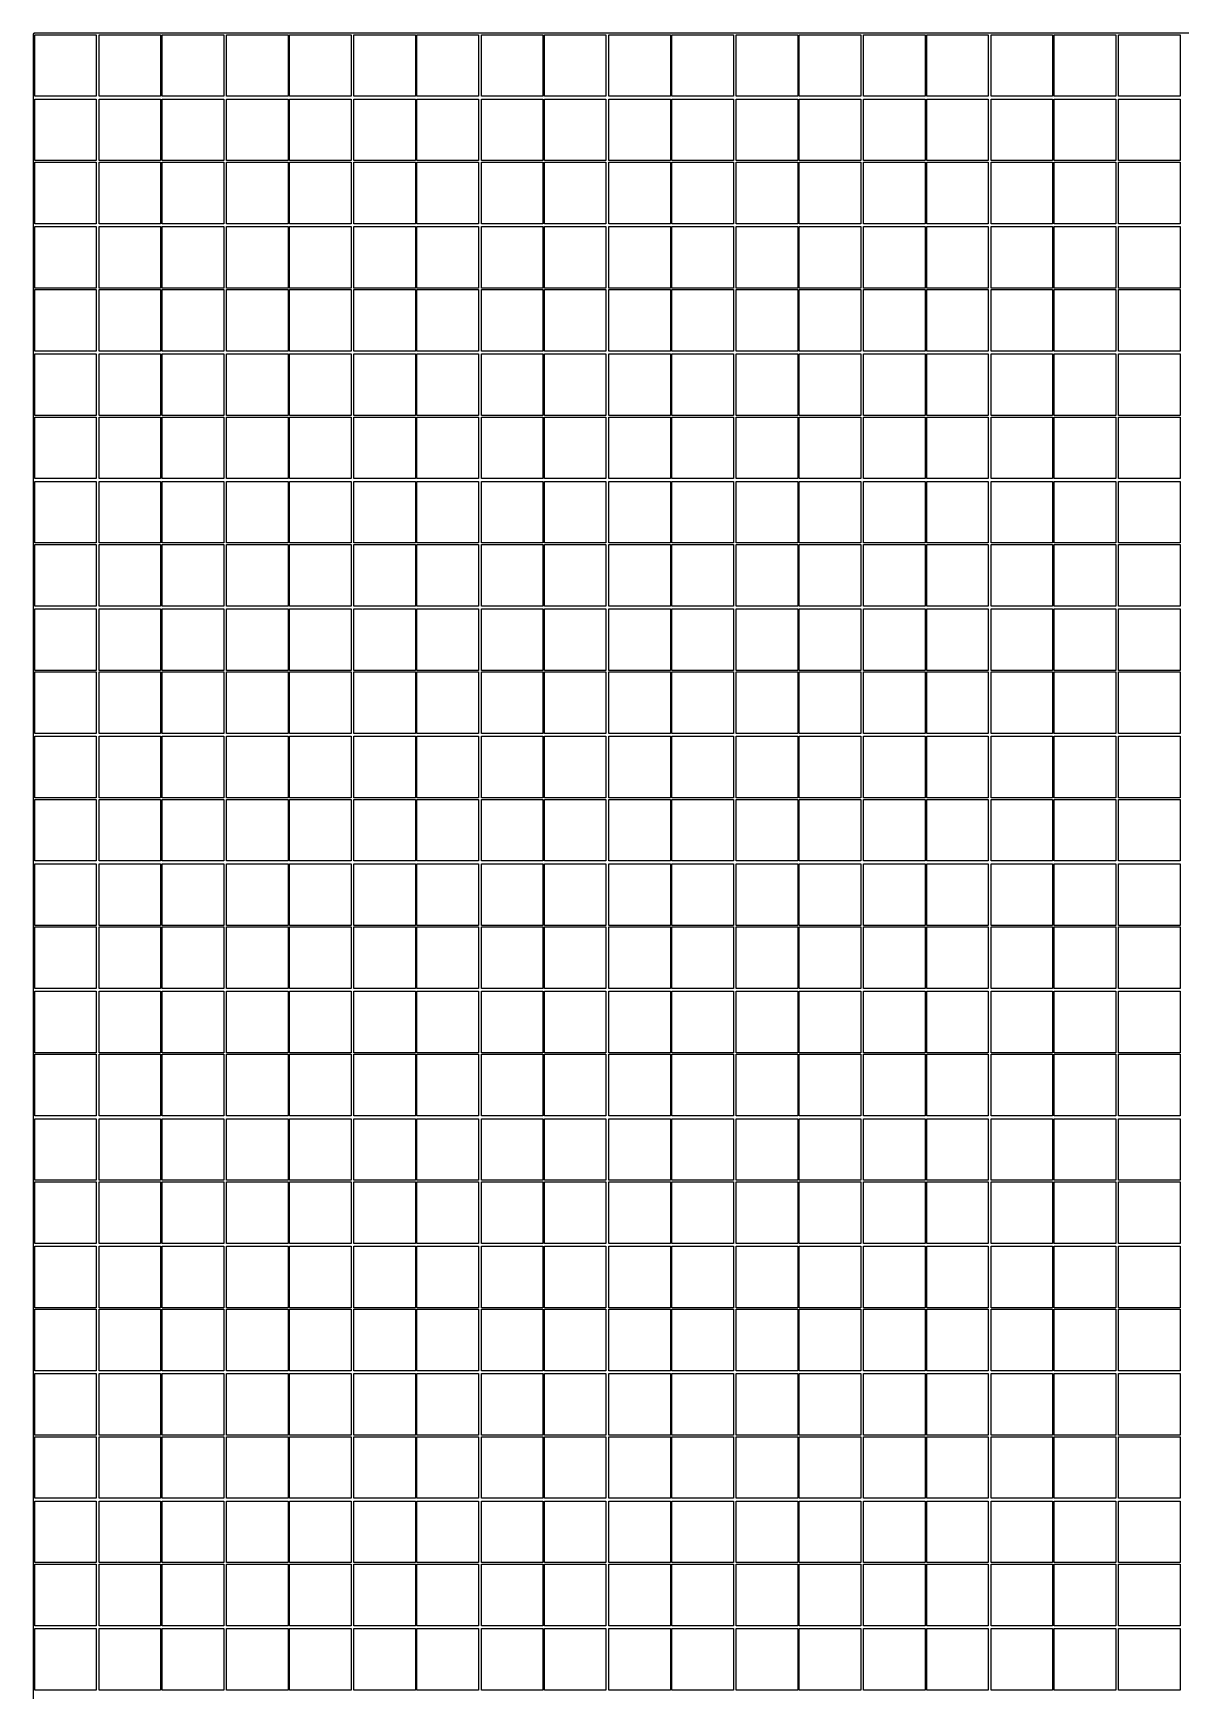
# Model space of a CAD drawing. Extents: x -185 to 185, y -332 to 185.
# Drawn here: x -185.1 to -95, y 55 to 185.1 of the extents above; entities that cross this region are included whole.
import ezdxf

# ---------------------------------------------------------------- set-up
doc = ezdxf.new("R2010")
doc.units = 0
doc.layers.get('0').update_dxf_attribs({"linetype": 'CONTINUOUS'})

msp = doc.modelspace()

# ---------------------------------------------------------------- linework, layer by layer
for points in [[(0.425, -320), (160, -320), (160, -185.06), (185, -185.06), (185, -185), (185.06, -185), (185.06, 185), (185, 185), (185, 185.06), (-185, 185.06), (-185, 185), (-185.06, 185), (-185.06, -185), (-185, -185), (-185, -185.06), (-160, -185.06), (-160, -320), (-0.425, -320), (-0.425, -330), (0.425, -330)], [(-184.94, 184.94), (-180.11, 184.94), (-180.11, 180.11), (-184.94, 180.11)], [(-179.89, 184.94), (-175.06, 184.94), (-175.06, 180.11), (-179.89, 180.11)], [(-174.94, 184.94), (-170.11, 184.94), (-170.11, 180.11), (-174.94, 180.11)], [(-169.89, 184.94), (-165.06, 184.94), (-165.06, 180.11), (-169.89, 180.11)], [(-164.94, 184.94), (-160.11, 184.94), (-160.11, 180.11), (-164.94, 180.11)], [(-159.89, 184.94), (-155.06, 184.94), (-155.06, 180.11), (-159.89, 180.11)], [(-154.94, 184.94), (-150.11, 184.94), (-150.11, 180.11), (-154.94, 180.11)], [(-149.89, 184.94), (-145.06, 184.94), (-145.06, 180.11), (-149.89, 180.11)], [(-144.94, 184.94), (-140.11, 184.94), (-140.11, 180.11), (-144.94, 180.11)], [(-139.89, 184.94), (-135.06, 184.94), (-135.06, 180.11), (-139.89, 180.11)], [(-134.94, 184.94), (-130.11, 184.94), (-130.11, 180.11), (-134.94, 180.11)], [(-129.89, 184.94), (-125.06, 184.94), (-125.06, 180.11), (-129.89, 180.11)], [(-124.94, 184.94), (-120.11, 184.94), (-120.11, 180.11), (-124.94, 180.11)], [(-119.89, 184.94), (-115.06, 184.94), (-115.06, 180.11), (-119.89, 180.11)], [(-114.94, 184.94), (-110.11, 184.94), (-110.11, 180.11), (-114.94, 180.11)], [(-109.89, 184.94), (-105.06, 184.94), (-105.06, 180.11), (-109.89, 180.11)], [(-104.94, 184.94), (-100.11, 184.94), (-100.11, 180.11), (-104.94, 180.11)], [(-99.89, 184.94), (-95.06, 184.94), (-95.06, 180.11), (-99.89, 180.11)], [(-184.94, 179.89), (-180.11, 179.89), (-180.11, 175.06), (-184.94, 175.06)], [(-179.89, 179.89), (-175.06, 179.89), (-175.06, 175.06), (-179.89, 175.06)], [(-174.94, 179.89), (-170.11, 179.89), (-170.11, 175.06), (-174.94, 175.06)], [(-169.89, 179.89), (-165.06, 179.89), (-165.06, 175.06), (-169.89, 175.06)], [(-164.94, 179.89), (-160.11, 179.89), (-160.11, 175.06), (-164.94, 175.06)], [(-159.89, 179.89), (-155.06, 179.89), (-155.06, 175.06), (-159.89, 175.06)], [(-154.94, 179.89), (-150.11, 179.89), (-150.11, 175.06), (-154.94, 175.06)], [(-149.89, 179.89), (-145.06, 179.89), (-145.06, 175.06), (-149.89, 175.06)], [(-144.94, 179.89), (-140.11, 179.89), (-140.11, 175.06), (-144.94, 175.06)], [(-139.89, 179.89), (-135.06, 179.89), (-135.06, 175.06), (-139.89, 175.06)], [(-134.94, 179.89), (-130.11, 179.89), (-130.11, 175.06), (-134.94, 175.06)], [(-129.89, 179.89), (-125.06, 179.89), (-125.06, 175.06), (-129.89, 175.06)], [(-124.94, 179.89), (-120.11, 179.89), (-120.11, 175.06), (-124.94, 175.06)], [(-119.89, 179.89), (-115.06, 179.89), (-115.06, 175.06), (-119.89, 175.06)], [(-114.94, 179.89), (-110.11, 179.89), (-110.11, 175.06), (-114.94, 175.06)], [(-109.89, 179.89), (-105.06, 179.89), (-105.06, 175.06), (-109.89, 175.06)], [(-104.94, 179.89), (-100.11, 179.89), (-100.11, 175.06), (-104.94, 175.06)], [(-99.89, 179.89), (-95.06, 179.89), (-95.06, 175.06), (-99.89, 175.06)], [(-184.94, 174.94), (-180.11, 174.94), (-180.11, 170.11), (-184.94, 170.11)], [(-179.89, 174.94), (-175.06, 174.94), (-175.06, 170.11), (-179.89, 170.11)], [(-174.94, 174.94), (-170.11, 174.94), (-170.11, 170.11), (-174.94, 170.11)], [(-169.89, 174.94), (-165.06, 174.94), (-165.06, 170.11), (-169.89, 170.11)], [(-164.94, 174.94), (-160.11, 174.94), (-160.11, 170.11), (-164.94, 170.11)], [(-159.89, 174.94), (-155.06, 174.94), (-155.06, 170.11), (-159.89, 170.11)], [(-154.94, 174.94), (-150.11, 174.94), (-150.11, 170.11), (-154.94, 170.11)], [(-149.89, 174.94), (-145.06, 174.94), (-145.06, 170.11), (-149.89, 170.11)], [(-144.94, 174.94), (-140.11, 174.94), (-140.11, 170.11), (-144.94, 170.11)], [(-139.89, 174.94), (-135.06, 174.94), (-135.06, 170.11), (-139.89, 170.11)], [(-134.94, 174.94), (-130.11, 174.94), (-130.11, 170.11), (-134.94, 170.11)], [(-129.89, 174.94), (-125.06, 174.94), (-125.06, 170.11), (-129.89, 170.11)], [(-124.94, 174.94), (-120.11, 174.94), (-120.11, 170.11), (-124.94, 170.11)], [(-119.89, 174.94), (-115.06, 174.94), (-115.06, 170.11), (-119.89, 170.11)], [(-114.94, 174.94), (-110.11, 174.94), (-110.11, 170.11), (-114.94, 170.11)], [(-109.89, 174.94), (-105.06, 174.94), (-105.06, 170.11), (-109.89, 170.11)], [(-104.94, 174.94), (-100.11, 174.94), (-100.11, 170.11), (-104.94, 170.11)], [(-99.89, 174.94), (-95.06, 174.94), (-95.06, 170.11), (-99.89, 170.11)], [(-184.94, 169.89), (-180.11, 169.89), (-180.11, 165.06), (-184.94, 165.06)], [(-179.89, 169.89), (-175.06, 169.89), (-175.06, 165.06), (-179.89, 165.06)], [(-174.94, 169.89), (-170.11, 169.89), (-170.11, 165.06), (-174.94, 165.06)], [(-169.89, 169.89), (-165.06, 169.89), (-165.06, 165.06), (-169.89, 165.06)], [(-164.94, 169.89), (-160.11, 169.89), (-160.11, 165.06), (-164.94, 165.06)], [(-159.89, 169.89), (-155.06, 169.89), (-155.06, 165.06), (-159.89, 165.06)], [(-154.94, 169.89), (-150.11, 169.89), (-150.11, 165.06), (-154.94, 165.06)], [(-149.89, 169.89), (-145.06, 169.89), (-145.06, 165.06), (-149.89, 165.06)], [(-144.94, 169.89), (-140.11, 169.89), (-140.11, 165.06), (-144.94, 165.06)], [(-139.89, 169.89), (-135.06, 169.89), (-135.06, 165.06), (-139.89, 165.06)], [(-134.94, 169.89), (-130.11, 169.89), (-130.11, 165.06), (-134.94, 165.06)], [(-129.89, 169.89), (-125.06, 169.89), (-125.06, 165.06), (-129.89, 165.06)], [(-124.94, 169.89), (-120.11, 169.89), (-120.11, 165.06), (-124.94, 165.06)], [(-119.89, 169.89), (-115.06, 169.89), (-115.06, 165.06), (-119.89, 165.06)], [(-114.94, 169.89), (-110.11, 169.89), (-110.11, 165.06), (-114.94, 165.06)], [(-109.89, 169.89), (-105.06, 169.89), (-105.06, 165.06), (-109.89, 165.06)], [(-104.94, 169.89), (-100.11, 169.89), (-100.11, 165.06), (-104.94, 165.06)], [(-99.89, 169.89), (-95.06, 169.89), (-95.06, 165.06), (-99.89, 165.06)], [(-184.94, 164.94), (-180.11, 164.94), (-180.11, 160.11), (-184.94, 160.11)], [(-179.89, 164.94), (-175.06, 164.94), (-175.06, 160.11), (-179.89, 160.11)], [(-174.94, 164.94), (-170.11, 164.94), (-170.11, 160.11), (-174.94, 160.11)], [(-169.89, 164.94), (-165.06, 164.94), (-165.06, 160.11), (-169.89, 160.11)], [(-164.94, 164.94), (-160.11, 164.94), (-160.11, 160.11), (-164.94, 160.11)], [(-159.89, 164.94), (-155.06, 164.94), (-155.06, 160.11), (-159.89, 160.11)], [(-154.94, 164.94), (-150.11, 164.94), (-150.11, 160.11), (-154.94, 160.11)], [(-149.89, 164.94), (-145.06, 164.94), (-145.06, 160.11), (-149.89, 160.11)], [(-144.94, 164.94), (-140.11, 164.94), (-140.11, 160.11), (-144.94, 160.11)], [(-139.89, 164.94), (-135.06, 164.94), (-135.06, 160.11), (-139.89, 160.11)], [(-134.94, 164.94), (-130.11, 164.94), (-130.11, 160.11), (-134.94, 160.11)], [(-129.89, 164.94), (-125.06, 164.94), (-125.06, 160.11), (-129.89, 160.11)], [(-124.94, 164.94), (-120.11, 164.94), (-120.11, 160.11), (-124.94, 160.11)], [(-119.89, 164.94), (-115.06, 164.94), (-115.06, 160.11), (-119.89, 160.11)], [(-114.94, 164.94), (-110.11, 164.94), (-110.11, 160.11), (-114.94, 160.11)], [(-109.89, 164.94), (-105.06, 164.94), (-105.06, 160.11), (-109.89, 160.11)], [(-104.94, 164.94), (-100.11, 164.94), (-100.11, 160.11), (-104.94, 160.11)], [(-99.89, 164.94), (-95.06, 164.94), (-95.06, 160.11), (-99.89, 160.11)], [(-184.94, 159.89), (-180.11, 159.89), (-180.11, 155.06), (-184.94, 155.06)], [(-179.89, 159.89), (-175.06, 159.89), (-175.06, 155.06), (-179.89, 155.06)], [(-174.94, 159.89), (-170.11, 159.89), (-170.11, 155.06), (-174.94, 155.06)], [(-169.89, 159.89), (-165.06, 159.89), (-165.06, 155.06), (-169.89, 155.06)], [(-164.94, 159.89), (-160.11, 159.89), (-160.11, 155.06), (-164.94, 155.06)], [(-159.89, 159.89), (-155.06, 159.89), (-155.06, 155.06), (-159.89, 155.06)], [(-154.94, 159.89), (-150.11, 159.89), (-150.11, 155.06), (-154.94, 155.06)], [(-149.89, 159.89), (-145.06, 159.89), (-145.06, 155.06), (-149.89, 155.06)], [(-144.94, 159.89), (-140.11, 159.89), (-140.11, 155.06), (-144.94, 155.06)], [(-139.89, 159.89), (-135.06, 159.89), (-135.06, 155.06), (-139.89, 155.06)], [(-134.94, 159.89), (-130.11, 159.89), (-130.11, 155.06), (-134.94, 155.06)], [(-129.89, 159.89), (-125.06, 159.89), (-125.06, 155.06), (-129.89, 155.06)], [(-124.94, 159.89), (-120.11, 159.89), (-120.11, 155.06), (-124.94, 155.06)], [(-119.89, 159.89), (-115.06, 159.89), (-115.06, 155.06), (-119.89, 155.06)], [(-114.94, 159.89), (-110.11, 159.89), (-110.11, 155.06), (-114.94, 155.06)], [(-109.89, 159.89), (-105.06, 159.89), (-105.06, 155.06), (-109.89, 155.06)], [(-104.94, 159.89), (-100.11, 159.89), (-100.11, 155.06), (-104.94, 155.06)], [(-99.89, 159.89), (-95.06, 159.89), (-95.06, 155.06), (-99.89, 155.06)], [(-184.94, 154.94), (-180.11, 154.94), (-180.11, 150.11), (-184.94, 150.11)], [(-179.89, 154.94), (-175.06, 154.94), (-175.06, 150.11), (-179.89, 150.11)], [(-174.94, 154.94), (-170.11, 154.94), (-170.11, 150.11), (-174.94, 150.11)], [(-169.89, 154.94), (-165.06, 154.94), (-165.06, 150.11), (-169.89, 150.11)], [(-164.94, 154.94), (-160.11, 154.94), (-160.11, 150.11), (-164.94, 150.11)], [(-159.89, 154.94), (-155.06, 154.94), (-155.06, 150.11), (-159.89, 150.11)], [(-154.94, 154.94), (-150.11, 154.94), (-150.11, 150.11), (-154.94, 150.11)], [(-149.89, 154.94), (-145.06, 154.94), (-145.06, 150.11), (-149.89, 150.11)], [(-144.94, 154.94), (-140.11, 154.94), (-140.11, 150.11), (-144.94, 150.11)], [(-139.89, 154.94), (-135.06, 154.94), (-135.06, 150.11), (-139.89, 150.11)], [(-134.94, 154.94), (-130.11, 154.94), (-130.11, 150.11), (-134.94, 150.11)], [(-129.89, 154.94), (-125.06, 154.94), (-125.06, 150.11), (-129.89, 150.11)], [(-124.94, 154.94), (-120.11, 154.94), (-120.11, 150.11), (-124.94, 150.11)], [(-119.89, 154.94), (-115.06, 154.94), (-115.06, 150.11), (-119.89, 150.11)], [(-114.94, 154.94), (-110.11, 154.94), (-110.11, 150.11), (-114.94, 150.11)], [(-109.89, 154.94), (-105.06, 154.94), (-105.06, 150.11), (-109.89, 150.11)], [(-104.94, 154.94), (-100.11, 154.94), (-100.11, 150.11), (-104.94, 150.11)], [(-99.89, 154.94), (-95.06, 154.94), (-95.06, 150.11), (-99.89, 150.11)], [(-184.94, 149.89), (-180.11, 149.89), (-180.11, 145.06), (-184.94, 145.06)], [(-179.89, 149.89), (-175.06, 149.89), (-175.06, 145.06), (-179.89, 145.06)], [(-174.94, 149.89), (-170.11, 149.89), (-170.11, 145.06), (-174.94, 145.06)], [(-169.89, 149.89), (-165.06, 149.89), (-165.06, 145.06), (-169.89, 145.06)], [(-164.94, 149.89), (-160.11, 149.89), (-160.11, 145.06), (-164.94, 145.06)], [(-159.89, 149.89), (-155.06, 149.89), (-155.06, 145.06), (-159.89, 145.06)], [(-154.94, 149.89), (-150.11, 149.89), (-150.11, 145.06), (-154.94, 145.06)], [(-149.89, 149.89), (-145.06, 149.89), (-145.06, 145.06), (-149.89, 145.06)], [(-144.94, 149.89), (-140.11, 149.89), (-140.11, 145.06), (-144.94, 145.06)], [(-139.89, 149.89), (-135.06, 149.89), (-135.06, 145.06), (-139.89, 145.06)], [(-134.94, 149.89), (-130.11, 149.89), (-130.11, 145.06), (-134.94, 145.06)], [(-129.89, 149.89), (-125.06, 149.89), (-125.06, 145.06), (-129.89, 145.06)], [(-124.94, 149.89), (-120.11, 149.89), (-120.11, 145.06), (-124.94, 145.06)], [(-119.89, 149.89), (-115.06, 149.89), (-115.06, 145.06), (-119.89, 145.06)], [(-114.94, 149.89), (-110.11, 149.89), (-110.11, 145.06), (-114.94, 145.06)], [(-109.89, 149.89), (-105.06, 149.89), (-105.06, 145.06), (-109.89, 145.06)], [(-104.94, 149.89), (-100.11, 149.89), (-100.11, 145.06), (-104.94, 145.06)], [(-99.89, 149.89), (-95.06, 149.89), (-95.06, 145.06), (-99.89, 145.06)], [(-184.94, 144.94), (-180.11, 144.94), (-180.11, 140.11), (-184.94, 140.11)], [(-179.89, 144.94), (-175.06, 144.94), (-175.06, 140.11), (-179.89, 140.11)], [(-174.94, 144.94), (-170.11, 144.94), (-170.11, 140.11), (-174.94, 140.11)], [(-169.89, 144.94), (-165.06, 144.94), (-165.06, 140.11), (-169.89, 140.11)], [(-164.94, 144.94), (-160.11, 144.94), (-160.11, 140.11), (-164.94, 140.11)], [(-159.89, 144.94), (-155.06, 144.94), (-155.06, 140.11), (-159.89, 140.11)], [(-154.94, 144.94), (-150.11, 144.94), (-150.11, 140.11), (-154.94, 140.11)], [(-149.89, 144.94), (-145.06, 144.94), (-145.06, 140.11), (-149.89, 140.11)], [(-144.94, 144.94), (-140.11, 144.94), (-140.11, 140.11), (-144.94, 140.11)], [(-139.89, 144.94), (-135.06, 144.94), (-135.06, 140.11), (-139.89, 140.11)], [(-134.94, 144.94), (-130.11, 144.94), (-130.11, 140.11), (-134.94, 140.11)], [(-129.89, 144.94), (-125.06, 144.94), (-125.06, 140.11), (-129.89, 140.11)], [(-124.94, 144.94), (-120.11, 144.94), (-120.11, 140.11), (-124.94, 140.11)], [(-119.89, 144.94), (-115.06, 144.94), (-115.06, 140.11), (-119.89, 140.11)], [(-114.94, 144.94), (-110.11, 144.94), (-110.11, 140.11), (-114.94, 140.11)], [(-109.89, 144.94), (-105.06, 144.94), (-105.06, 140.11), (-109.89, 140.11)], [(-104.94, 144.94), (-100.11, 144.94), (-100.11, 140.11), (-104.94, 140.11)], [(-99.89, 144.94), (-95.06, 144.94), (-95.06, 140.11), (-99.89, 140.11)], [(-184.94, 139.89), (-180.11, 139.89), (-180.11, 135.06), (-184.94, 135.06)], [(-179.89, 139.89), (-175.06, 139.89), (-175.06, 135.06), (-179.89, 135.06)], [(-174.94, 139.89), (-170.11, 139.89), (-170.11, 135.06), (-174.94, 135.06)], [(-169.89, 139.89), (-165.06, 139.89), (-165.06, 135.06), (-169.89, 135.06)], [(-164.94, 139.89), (-160.11, 139.89), (-160.11, 135.06), (-164.94, 135.06)], [(-159.89, 139.89), (-155.06, 139.89), (-155.06, 135.06), (-159.89, 135.06)], [(-154.94, 139.89), (-150.11, 139.89), (-150.11, 135.06), (-154.94, 135.06)], [(-149.89, 139.89), (-145.06, 139.89), (-145.06, 135.06), (-149.89, 135.06)], [(-144.94, 139.89), (-140.11, 139.89), (-140.11, 135.06), (-144.94, 135.06)], [(-139.89, 139.89), (-135.06, 139.89), (-135.06, 135.06), (-139.89, 135.06)], [(-134.94, 139.89), (-130.11, 139.89), (-130.11, 135.06), (-134.94, 135.06)], [(-129.89, 139.89), (-125.06, 139.89), (-125.06, 135.06), (-129.89, 135.06)], [(-124.94, 139.89), (-120.11, 139.89), (-120.11, 135.06), (-124.94, 135.06)], [(-119.89, 139.89), (-115.06, 139.89), (-115.06, 135.06), (-119.89, 135.06)], [(-114.94, 139.89), (-110.11, 139.89), (-110.11, 135.06), (-114.94, 135.06)], [(-109.89, 139.89), (-105.06, 139.89), (-105.06, 135.06), (-109.89, 135.06)], [(-104.94, 139.89), (-100.11, 139.89), (-100.11, 135.06), (-104.94, 135.06)], [(-99.89, 139.89), (-95.06, 139.89), (-95.06, 135.06), (-99.89, 135.06)], [(-184.94, 134.94), (-180.11, 134.94), (-180.11, 130.11), (-184.94, 130.11)], [(-179.89, 134.94), (-175.06, 134.94), (-175.06, 130.11), (-179.89, 130.11)], [(-174.94, 134.94), (-170.11, 134.94), (-170.11, 130.11), (-174.94, 130.11)], [(-169.89, 134.94), (-165.06, 134.94), (-165.06, 130.11), (-169.89, 130.11)], [(-164.94, 134.94), (-160.11, 134.94), (-160.11, 130.11), (-164.94, 130.11)], [(-159.89, 134.94), (-155.06, 134.94), (-155.06, 130.11), (-159.89, 130.11)], [(-154.94, 134.94), (-150.11, 134.94), (-150.11, 130.11), (-154.94, 130.11)], [(-149.89, 134.94), (-145.06, 134.94), (-145.06, 130.11), (-149.89, 130.11)], [(-144.94, 134.94), (-140.11, 134.94), (-140.11, 130.11), (-144.94, 130.11)], [(-139.89, 134.94), (-135.06, 134.94), (-135.06, 130.11), (-139.89, 130.11)], [(-134.94, 134.94), (-130.11, 134.94), (-130.11, 130.11), (-134.94, 130.11)], [(-129.89, 134.94), (-125.06, 134.94), (-125.06, 130.11), (-129.89, 130.11)], [(-124.94, 134.94), (-120.11, 134.94), (-120.11, 130.11), (-124.94, 130.11)], [(-119.89, 134.94), (-115.06, 134.94), (-115.06, 130.11), (-119.89, 130.11)], [(-114.94, 134.94), (-110.11, 134.94), (-110.11, 130.11), (-114.94, 130.11)], [(-109.89, 134.94), (-105.06, 134.94), (-105.06, 130.11), (-109.89, 130.11)], [(-104.94, 134.94), (-100.11, 134.94), (-100.11, 130.11), (-104.94, 130.11)], [(-99.89, 134.94), (-95.06, 134.94), (-95.06, 130.11), (-99.89, 130.11)], [(-184.94, 129.89), (-180.11, 129.89), (-180.11, 125.06), (-184.94, 125.06)], [(-179.89, 129.89), (-175.06, 129.89), (-175.06, 125.06), (-179.89, 125.06)], [(-174.94, 129.89), (-170.11, 129.89), (-170.11, 125.06), (-174.94, 125.06)], [(-169.89, 129.89), (-165.06, 129.89), (-165.06, 125.06), (-169.89, 125.06)], [(-164.94, 129.89), (-160.11, 129.89), (-160.11, 125.06), (-164.94, 125.06)], [(-159.89, 129.89), (-155.06, 129.89), (-155.06, 125.06), (-159.89, 125.06)], [(-154.94, 129.89), (-150.11, 129.89), (-150.11, 125.06), (-154.94, 125.06)], [(-149.89, 129.89), (-145.06, 129.89), (-145.06, 125.06), (-149.89, 125.06)], [(-144.94, 129.89), (-140.11, 129.89), (-140.11, 125.06), (-144.94, 125.06)], [(-139.89, 129.89), (-135.06, 129.89), (-135.06, 125.06), (-139.89, 125.06)], [(-134.94, 129.89), (-130.11, 129.89), (-130.11, 125.06), (-134.94, 125.06)], [(-129.89, 129.89), (-125.06, 129.89), (-125.06, 125.06), (-129.89, 125.06)], [(-124.94, 129.89), (-120.11, 129.89), (-120.11, 125.06), (-124.94, 125.06)], [(-119.89, 129.89), (-115.06, 129.89), (-115.06, 125.06), (-119.89, 125.06)], [(-114.94, 129.89), (-110.11, 129.89), (-110.11, 125.06), (-114.94, 125.06)], [(-109.89, 129.89), (-105.06, 129.89), (-105.06, 125.06), (-109.89, 125.06)], [(-104.94, 129.89), (-100.11, 129.89), (-100.11, 125.06), (-104.94, 125.06)], [(-99.89, 129.89), (-95.06, 129.89), (-95.06, 125.06), (-99.89, 125.06)], [(-184.94, 124.94), (-180.11, 124.94), (-180.11, 120.11), (-184.94, 120.11)], [(-179.89, 124.94), (-175.06, 124.94), (-175.06, 120.11), (-179.89, 120.11)], [(-174.94, 124.94), (-170.11, 124.94), (-170.11, 120.11), (-174.94, 120.11)], [(-169.89, 124.94), (-165.06, 124.94), (-165.06, 120.11), (-169.89, 120.11)], [(-164.94, 124.94), (-160.11, 124.94), (-160.11, 120.11), (-164.94, 120.11)], [(-159.89, 124.94), (-155.06, 124.94), (-155.06, 120.11), (-159.89, 120.11)], [(-154.94, 124.94), (-150.11, 124.94), (-150.11, 120.11), (-154.94, 120.11)], [(-149.89, 124.94), (-145.06, 124.94), (-145.06, 120.11), (-149.89, 120.11)], [(-144.94, 124.94), (-140.11, 124.94), (-140.11, 120.11), (-144.94, 120.11)], [(-139.89, 124.94), (-135.06, 124.94), (-135.06, 120.11), (-139.89, 120.11)], [(-134.94, 124.94), (-130.11, 124.94), (-130.11, 120.11), (-134.94, 120.11)], [(-129.89, 124.94), (-125.06, 124.94), (-125.06, 120.11), (-129.89, 120.11)], [(-124.94, 124.94), (-120.11, 124.94), (-120.11, 120.11), (-124.94, 120.11)], [(-119.89, 124.94), (-115.06, 124.94), (-115.06, 120.11), (-119.89, 120.11)], [(-114.94, 124.94), (-110.11, 124.94), (-110.11, 120.11), (-114.94, 120.11)], [(-109.89, 124.94), (-105.06, 124.94), (-105.06, 120.11), (-109.89, 120.11)], [(-104.94, 124.94), (-100.11, 124.94), (-100.11, 120.11), (-104.94, 120.11)], [(-99.89, 124.94), (-95.06, 124.94), (-95.06, 120.11), (-99.89, 120.11)], [(-184.94, 119.89), (-180.11, 119.89), (-180.11, 115.06), (-184.94, 115.06)], [(-179.89, 119.89), (-175.06, 119.89), (-175.06, 115.06), (-179.89, 115.06)], [(-174.94, 119.89), (-170.11, 119.89), (-170.11, 115.06), (-174.94, 115.06)], [(-169.89, 119.89), (-165.06, 119.89), (-165.06, 115.06), (-169.89, 115.06)], [(-164.94, 119.89), (-160.11, 119.89), (-160.11, 115.06), (-164.94, 115.06)], [(-159.89, 119.89), (-155.06, 119.89), (-155.06, 115.06), (-159.89, 115.06)], [(-154.94, 119.89), (-150.11, 119.89), (-150.11, 115.06), (-154.94, 115.06)], [(-149.89, 119.89), (-145.06, 119.89), (-145.06, 115.06), (-149.89, 115.06)], [(-144.94, 119.89), (-140.11, 119.89), (-140.11, 115.06), (-144.94, 115.06)], [(-139.89, 119.89), (-135.06, 119.89), (-135.06, 115.06), (-139.89, 115.06)], [(-134.94, 119.89), (-130.11, 119.89), (-130.11, 115.06), (-134.94, 115.06)], [(-129.89, 119.89), (-125.06, 119.89), (-125.06, 115.06), (-129.89, 115.06)], [(-124.94, 119.89), (-120.11, 119.89), (-120.11, 115.06), (-124.94, 115.06)], [(-119.89, 119.89), (-115.06, 119.89), (-115.06, 115.06), (-119.89, 115.06)], [(-114.94, 119.89), (-110.11, 119.89), (-110.11, 115.06), (-114.94, 115.06)], [(-109.89, 119.89), (-105.06, 119.89), (-105.06, 115.06), (-109.89, 115.06)], [(-104.94, 119.89), (-100.11, 119.89), (-100.11, 115.06), (-104.94, 115.06)], [(-99.89, 119.89), (-95.06, 119.89), (-95.06, 115.06), (-99.89, 115.06)], [(-184.94, 114.94), (-180.11, 114.94), (-180.11, 110.11), (-184.94, 110.11)], [(-179.89, 114.94), (-175.06, 114.94), (-175.06, 110.11), (-179.89, 110.11)], [(-174.94, 114.94), (-170.11, 114.94), (-170.11, 110.11), (-174.94, 110.11)], [(-169.89, 114.94), (-165.06, 114.94), (-165.06, 110.11), (-169.89, 110.11)], [(-164.94, 114.94), (-160.11, 114.94), (-160.11, 110.11), (-164.94, 110.11)], [(-159.89, 114.94), (-155.06, 114.94), (-155.06, 110.11), (-159.89, 110.11)], [(-154.94, 114.94), (-150.11, 114.94), (-150.11, 110.11), (-154.94, 110.11)], [(-149.89, 114.94), (-145.06, 114.94), (-145.06, 110.11), (-149.89, 110.11)], [(-144.94, 114.94), (-140.11, 114.94), (-140.11, 110.11), (-144.94, 110.11)], [(-139.89, 114.94), (-135.06, 114.94), (-135.06, 110.11), (-139.89, 110.11)], [(-134.94, 114.94), (-130.11, 114.94), (-130.11, 110.11), (-134.94, 110.11)], [(-129.89, 114.94), (-125.06, 114.94), (-125.06, 110.11), (-129.89, 110.11)], [(-124.94, 114.94), (-120.11, 114.94), (-120.11, 110.11), (-124.94, 110.11)], [(-119.89, 114.94), (-115.06, 114.94), (-115.06, 110.11), (-119.89, 110.11)], [(-114.94, 114.94), (-110.11, 114.94), (-110.11, 110.11), (-114.94, 110.11)], [(-109.89, 114.94), (-105.06, 114.94), (-105.06, 110.11), (-109.89, 110.11)], [(-104.94, 114.94), (-100.11, 114.94), (-100.11, 110.11), (-104.94, 110.11)], [(-99.89, 114.94), (-95.06, 114.94), (-95.06, 110.11), (-99.89, 110.11)], [(-184.94, 109.89), (-180.11, 109.89), (-180.11, 105.06), (-184.94, 105.06)], [(-179.89, 109.89), (-175.06, 109.89), (-175.06, 105.06), (-179.89, 105.06)], [(-174.94, 109.89), (-170.11, 109.89), (-170.11, 105.06), (-174.94, 105.06)], [(-169.89, 109.89), (-165.06, 109.89), (-165.06, 105.06), (-169.89, 105.06)], [(-164.94, 109.89), (-160.11, 109.89), (-160.11, 105.06), (-164.94, 105.06)], [(-159.89, 109.89), (-155.06, 109.89), (-155.06, 105.06), (-159.89, 105.06)], [(-154.94, 109.89), (-150.11, 109.89), (-150.11, 105.06), (-154.94, 105.06)], [(-149.89, 109.89), (-145.06, 109.89), (-145.06, 105.06), (-149.89, 105.06)], [(-144.94, 109.89), (-140.11, 109.89), (-140.11, 105.06), (-144.94, 105.06)], [(-139.89, 109.89), (-135.06, 109.89), (-135.06, 105.06), (-139.89, 105.06)], [(-134.94, 109.89), (-130.11, 109.89), (-130.11, 105.06), (-134.94, 105.06)], [(-129.89, 109.89), (-125.06, 109.89), (-125.06, 105.06), (-129.89, 105.06)], [(-124.94, 109.89), (-120.11, 109.89), (-120.11, 105.06), (-124.94, 105.06)], [(-119.89, 109.89), (-115.06, 109.89), (-115.06, 105.06), (-119.89, 105.06)], [(-114.94, 109.89), (-110.11, 109.89), (-110.11, 105.06), (-114.94, 105.06)], [(-109.89, 109.89), (-105.06, 109.89), (-105.06, 105.06), (-109.89, 105.06)], [(-104.94, 109.89), (-100.11, 109.89), (-100.11, 105.06), (-104.94, 105.06)], [(-99.89, 109.89), (-95.06, 109.89), (-95.06, 105.06), (-99.89, 105.06)], [(-184.94, 104.94), (-180.11, 104.94), (-180.11, 100.11), (-184.94, 100.11)], [(-179.89, 104.94), (-175.06, 104.94), (-175.06, 100.11), (-179.89, 100.11)], [(-174.94, 104.94), (-170.11, 104.94), (-170.11, 100.11), (-174.94, 100.11)], [(-169.89, 104.94), (-165.06, 104.94), (-165.06, 100.11), (-169.89, 100.11)], [(-164.94, 104.94), (-160.11, 104.94), (-160.11, 100.11), (-164.94, 100.11)], [(-159.89, 104.94), (-155.06, 104.94), (-155.06, 100.11), (-159.89, 100.11)], [(-154.94, 104.94), (-150.11, 104.94), (-150.11, 100.11), (-154.94, 100.11)], [(-149.89, 104.94), (-145.06, 104.94), (-145.06, 100.11), (-149.89, 100.11)], [(-144.94, 104.94), (-140.11, 104.94), (-140.11, 100.11), (-144.94, 100.11)], [(-139.89, 104.94), (-135.06, 104.94), (-135.06, 100.11), (-139.89, 100.11)], [(-134.94, 104.94), (-130.11, 104.94), (-130.11, 100.11), (-134.94, 100.11)], [(-129.89, 104.94), (-125.06, 104.94), (-125.06, 100.11), (-129.89, 100.11)], [(-124.94, 104.94), (-120.11, 104.94), (-120.11, 100.11), (-124.94, 100.11)], [(-119.89, 104.94), (-115.06, 104.94), (-115.06, 100.11), (-119.89, 100.11)], [(-114.94, 104.94), (-110.11, 104.94), (-110.11, 100.11), (-114.94, 100.11)], [(-109.89, 104.94), (-105.06, 104.94), (-105.06, 100.11), (-109.89, 100.11)], [(-104.94, 104.94), (-100.11, 104.94), (-100.11, 100.11), (-104.94, 100.11)], [(-99.89, 104.94), (-95.06, 104.94), (-95.06, 100.11), (-99.89, 100.11)], [(-184.94, 99.89), (-180.11, 99.89), (-180.11, 95.06), (-184.94, 95.06)], [(-179.89, 99.89), (-175.06, 99.89), (-175.06, 95.06), (-179.89, 95.06)], [(-174.94, 99.89), (-170.11, 99.89), (-170.11, 95.06), (-174.94, 95.06)], [(-169.89, 99.89), (-165.06, 99.89), (-165.06, 95.06), (-169.89, 95.06)], [(-164.94, 99.89), (-160.11, 99.89), (-160.11, 95.06), (-164.94, 95.06)], [(-159.89, 99.89), (-155.06, 99.89), (-155.06, 95.06), (-159.89, 95.06)], [(-154.94, 99.89), (-150.11, 99.89), (-150.11, 95.06), (-154.94, 95.06)], [(-149.89, 99.89), (-145.06, 99.89), (-145.06, 95.06), (-149.89, 95.06)], [(-144.94, 99.89), (-140.11, 99.89), (-140.11, 95.06), (-144.94, 95.06)], [(-139.89, 99.89), (-135.06, 99.89), (-135.06, 95.06), (-139.89, 95.06)], [(-134.94, 99.89), (-130.11, 99.89), (-130.11, 95.06), (-134.94, 95.06)], [(-129.89, 99.89), (-125.06, 99.89), (-125.06, 95.06), (-129.89, 95.06)], [(-124.94, 99.89), (-120.11, 99.89), (-120.11, 95.06), (-124.94, 95.06)], [(-119.89, 99.89), (-115.06, 99.89), (-115.06, 95.06), (-119.89, 95.06)], [(-114.94, 99.89), (-110.11, 99.89), (-110.11, 95.06), (-114.94, 95.06)], [(-109.89, 99.89), (-105.06, 99.89), (-105.06, 95.06), (-109.89, 95.06)], [(-104.94, 99.89), (-100.11, 99.89), (-100.11, 95.06), (-104.94, 95.06)], [(-99.89, 99.89), (-95.06, 99.89), (-95.06, 95.06), (-99.89, 95.06)], [(-184.94, 94.94), (-180.11, 94.94), (-180.11, 90.11), (-184.94, 90.11)], [(-179.89, 94.94), (-175.06, 94.94), (-175.06, 90.11), (-179.89, 90.11)], [(-174.94, 94.94), (-170.11, 94.94), (-170.11, 90.11), (-174.94, 90.11)], [(-169.89, 94.94), (-165.06, 94.94), (-165.06, 90.11), (-169.89, 90.11)], [(-164.94, 94.94), (-160.11, 94.94), (-160.11, 90.11), (-164.94, 90.11)], [(-159.89, 94.94), (-155.06, 94.94), (-155.06, 90.11), (-159.89, 90.11)], [(-154.94, 94.94), (-150.11, 94.94), (-150.11, 90.11), (-154.94, 90.11)], [(-149.89, 94.94), (-145.06, 94.94), (-145.06, 90.11), (-149.89, 90.11)], [(-144.94, 94.94), (-140.11, 94.94), (-140.11, 90.11), (-144.94, 90.11)], [(-139.89, 94.94), (-135.06, 94.94), (-135.06, 90.11), (-139.89, 90.11)], [(-134.94, 94.94), (-130.11, 94.94), (-130.11, 90.11), (-134.94, 90.11)], [(-129.89, 94.94), (-125.06, 94.94), (-125.06, 90.11), (-129.89, 90.11)], [(-124.94, 94.94), (-120.11, 94.94), (-120.11, 90.11), (-124.94, 90.11)], [(-119.89, 94.94), (-115.06, 94.94), (-115.06, 90.11), (-119.89, 90.11)], [(-114.94, 94.94), (-110.11, 94.94), (-110.11, 90.11), (-114.94, 90.11)], [(-109.89, 94.94), (-105.06, 94.94), (-105.06, 90.11), (-109.89, 90.11)], [(-104.94, 94.94), (-100.11, 94.94), (-100.11, 90.11), (-104.94, 90.11)], [(-99.89, 94.94), (-95.06, 94.94), (-95.06, 90.11), (-99.89, 90.11)], [(-184.94, 89.89), (-180.11, 89.89), (-180.11, 85.06), (-184.94, 85.06)], [(-179.89, 89.89), (-175.06, 89.89), (-175.06, 85.06), (-179.89, 85.06)], [(-174.94, 89.89), (-170.11, 89.89), (-170.11, 85.06), (-174.94, 85.06)], [(-169.89, 89.89), (-165.06, 89.89), (-165.06, 85.06), (-169.89, 85.06)], [(-164.94, 89.89), (-160.11, 89.89), (-160.11, 85.06), (-164.94, 85.06)], [(-159.89, 89.89), (-155.06, 89.89), (-155.06, 85.06), (-159.89, 85.06)], [(-154.94, 89.89), (-150.11, 89.89), (-150.11, 85.06), (-154.94, 85.06)], [(-149.89, 89.89), (-145.06, 89.89), (-145.06, 85.06), (-149.89, 85.06)], [(-144.94, 89.89), (-140.11, 89.89), (-140.11, 85.06), (-144.94, 85.06)], [(-139.89, 89.89), (-135.06, 89.89), (-135.06, 85.06), (-139.89, 85.06)], [(-134.94, 89.89), (-130.11, 89.89), (-130.11, 85.06), (-134.94, 85.06)], [(-129.89, 89.89), (-125.06, 89.89), (-125.06, 85.06), (-129.89, 85.06)], [(-124.94, 89.89), (-120.11, 89.89), (-120.11, 85.06), (-124.94, 85.06)], [(-119.89, 89.89), (-115.06, 89.89), (-115.06, 85.06), (-119.89, 85.06)], [(-114.94, 89.89), (-110.11, 89.89), (-110.11, 85.06), (-114.94, 85.06)], [(-109.89, 89.89), (-105.06, 89.89), (-105.06, 85.06), (-109.89, 85.06)], [(-104.94, 89.89), (-100.11, 89.89), (-100.11, 85.06), (-104.94, 85.06)], [(-99.89, 89.89), (-95.06, 89.89), (-95.06, 85.06), (-99.89, 85.06)], [(-184.94, 84.94), (-180.11, 84.94), (-180.11, 80.11), (-184.94, 80.11)], [(-179.89, 84.94), (-175.06, 84.94), (-175.06, 80.11), (-179.89, 80.11)], [(-174.94, 84.94), (-170.11, 84.94), (-170.11, 80.11), (-174.94, 80.11)], [(-169.89, 84.94), (-165.06, 84.94), (-165.06, 80.11), (-169.89, 80.11)], [(-164.94, 84.94), (-160.11, 84.94), (-160.11, 80.11), (-164.94, 80.11)], [(-159.89, 84.94), (-155.06, 84.94), (-155.06, 80.11), (-159.89, 80.11)], [(-154.94, 84.94), (-150.11, 84.94), (-150.11, 80.11), (-154.94, 80.11)], [(-149.89, 84.94), (-145.06, 84.94), (-145.06, 80.11), (-149.89, 80.11)], [(-144.94, 84.94), (-140.11, 84.94), (-140.11, 80.11), (-144.94, 80.11)], [(-139.89, 84.94), (-135.06, 84.94), (-135.06, 80.11), (-139.89, 80.11)], [(-134.94, 84.94), (-130.11, 84.94), (-130.11, 80.11), (-134.94, 80.11)], [(-129.89, 84.94), (-125.06, 84.94), (-125.06, 80.11), (-129.89, 80.11)], [(-124.94, 84.94), (-120.11, 84.94), (-120.11, 80.11), (-124.94, 80.11)], [(-119.89, 84.94), (-115.06, 84.94), (-115.06, 80.11), (-119.89, 80.11)], [(-114.94, 84.94), (-110.11, 84.94), (-110.11, 80.11), (-114.94, 80.11)], [(-109.89, 84.94), (-105.06, 84.94), (-105.06, 80.11), (-109.89, 80.11)], [(-104.94, 84.94), (-100.11, 84.94), (-100.11, 80.11), (-104.94, 80.11)], [(-99.89, 84.94), (-95.06, 84.94), (-95.06, 80.11), (-99.89, 80.11)], [(-184.94, 79.89), (-180.11, 79.89), (-180.11, 75.06), (-184.94, 75.06)], [(-179.89, 79.89), (-175.06, 79.89), (-175.06, 75.06), (-179.89, 75.06)], [(-174.94, 79.89), (-170.11, 79.89), (-170.11, 75.06), (-174.94, 75.06)], [(-169.89, 79.89), (-165.06, 79.89), (-165.06, 75.06), (-169.89, 75.06)], [(-164.94, 79.89), (-160.11, 79.89), (-160.11, 75.06), (-164.94, 75.06)], [(-159.89, 79.89), (-155.06, 79.89), (-155.06, 75.06), (-159.89, 75.06)], [(-154.94, 79.89), (-150.11, 79.89), (-150.11, 75.06), (-154.94, 75.06)], [(-149.89, 79.89), (-145.06, 79.89), (-145.06, 75.06), (-149.89, 75.06)], [(-144.94, 79.89), (-140.11, 79.89), (-140.11, 75.06), (-144.94, 75.06)], [(-139.89, 79.89), (-135.06, 79.89), (-135.06, 75.06), (-139.89, 75.06)], [(-134.94, 79.89), (-130.11, 79.89), (-130.11, 75.06), (-134.94, 75.06)], [(-129.89, 79.89), (-125.06, 79.89), (-125.06, 75.06), (-129.89, 75.06)], [(-124.94, 79.89), (-120.11, 79.89), (-120.11, 75.06), (-124.94, 75.06)], [(-119.89, 79.89), (-115.06, 79.89), (-115.06, 75.06), (-119.89, 75.06)], [(-114.94, 79.89), (-110.11, 79.89), (-110.11, 75.06), (-114.94, 75.06)], [(-109.89, 79.89), (-105.06, 79.89), (-105.06, 75.06), (-109.89, 75.06)], [(-104.94, 79.89), (-100.11, 79.89), (-100.11, 75.06), (-104.94, 75.06)], [(-99.89, 79.89), (-95.06, 79.89), (-95.06, 75.06), (-99.89, 75.06)], [(-184.94, 74.94), (-180.11, 74.94), (-180.11, 70.11), (-184.94, 70.11)], [(-179.89, 74.94), (-175.06, 74.94), (-175.06, 70.11), (-179.89, 70.11)], [(-174.94, 74.94), (-170.11, 74.94), (-170.11, 70.11), (-174.94, 70.11)], [(-169.89, 74.94), (-165.06, 74.94), (-165.06, 70.11), (-169.89, 70.11)], [(-164.94, 74.94), (-160.11, 74.94), (-160.11, 70.11), (-164.94, 70.11)], [(-159.89, 74.94), (-155.06, 74.94), (-155.06, 70.11), (-159.89, 70.11)], [(-154.94, 74.94), (-150.11, 74.94), (-150.11, 70.11), (-154.94, 70.11)], [(-149.89, 74.94), (-145.06, 74.94), (-145.06, 70.11), (-149.89, 70.11)], [(-144.94, 74.94), (-140.11, 74.94), (-140.11, 70.11), (-144.94, 70.11)], [(-139.89, 74.94), (-135.06, 74.94), (-135.06, 70.11), (-139.89, 70.11)], [(-134.94, 74.94), (-130.11, 74.94), (-130.11, 70.11), (-134.94, 70.11)], [(-129.89, 74.94), (-125.06, 74.94), (-125.06, 70.11), (-129.89, 70.11)], [(-124.94, 74.94), (-120.11, 74.94), (-120.11, 70.11), (-124.94, 70.11)], [(-119.89, 74.94), (-115.06, 74.94), (-115.06, 70.11), (-119.89, 70.11)], [(-114.94, 74.94), (-110.11, 74.94), (-110.11, 70.11), (-114.94, 70.11)], [(-109.89, 74.94), (-105.06, 74.94), (-105.06, 70.11), (-109.89, 70.11)], [(-104.94, 74.94), (-100.11, 74.94), (-100.11, 70.11), (-104.94, 70.11)], [(-99.89, 74.94), (-95.06, 74.94), (-95.06, 70.11), (-99.89, 70.11)], [(-184.94, 69.89), (-180.11, 69.89), (-180.11, 65.06), (-184.94, 65.06)], [(-179.89, 69.89), (-175.06, 69.89), (-175.06, 65.06), (-179.89, 65.06)], [(-174.94, 69.89), (-170.11, 69.89), (-170.11, 65.06), (-174.94, 65.06)], [(-169.89, 69.89), (-165.06, 69.89), (-165.06, 65.06), (-169.89, 65.06)], [(-164.94, 69.89), (-160.11, 69.89), (-160.11, 65.06), (-164.94, 65.06)], [(-159.89, 69.89), (-155.06, 69.89), (-155.06, 65.06), (-159.89, 65.06)], [(-154.94, 69.89), (-150.11, 69.89), (-150.11, 65.06), (-154.94, 65.06)], [(-149.89, 69.89), (-145.06, 69.89), (-145.06, 65.06), (-149.89, 65.06)], [(-144.94, 69.89), (-140.11, 69.89), (-140.11, 65.06), (-144.94, 65.06)], [(-139.89, 69.89), (-135.06, 69.89), (-135.06, 65.06), (-139.89, 65.06)], [(-134.94, 69.89), (-130.11, 69.89), (-130.11, 65.06), (-134.94, 65.06)], [(-129.89, 69.89), (-125.06, 69.89), (-125.06, 65.06), (-129.89, 65.06)], [(-124.94, 69.89), (-120.11, 69.89), (-120.11, 65.06), (-124.94, 65.06)], [(-119.89, 69.89), (-115.06, 69.89), (-115.06, 65.06), (-119.89, 65.06)], [(-114.94, 69.89), (-110.11, 69.89), (-110.11, 65.06), (-114.94, 65.06)], [(-109.89, 69.89), (-105.06, 69.89), (-105.06, 65.06), (-109.89, 65.06)], [(-104.94, 69.89), (-100.11, 69.89), (-100.11, 65.06), (-104.94, 65.06)], [(-99.89, 69.89), (-95.06, 69.89), (-95.06, 65.06), (-99.89, 65.06)], [(-184.94, 64.94), (-180.11, 64.94), (-180.11, 60.11), (-184.94, 60.11)], [(-179.89, 64.94), (-175.06, 64.94), (-175.06, 60.11), (-179.89, 60.11)], [(-174.94, 64.94), (-170.11, 64.94), (-170.11, 60.11), (-174.94, 60.11)], [(-169.89, 64.94), (-165.06, 64.94), (-165.06, 60.11), (-169.89, 60.11)], [(-164.94, 64.94), (-160.11, 64.94), (-160.11, 60.11), (-164.94, 60.11)], [(-159.89, 64.94), (-155.06, 64.94), (-155.06, 60.11), (-159.89, 60.11)], [(-154.94, 64.94), (-150.11, 64.94), (-150.11, 60.11), (-154.94, 60.11)], [(-149.89, 64.94), (-145.06, 64.94), (-145.06, 60.11), (-149.89, 60.11)], [(-144.94, 64.94), (-140.11, 64.94), (-140.11, 60.11), (-144.94, 60.11)], [(-139.89, 64.94), (-135.06, 64.94), (-135.06, 60.11), (-139.89, 60.11)], [(-134.94, 64.94), (-130.11, 64.94), (-130.11, 60.11), (-134.94, 60.11)], [(-129.89, 64.94), (-125.06, 64.94), (-125.06, 60.11), (-129.89, 60.11)], [(-124.94, 64.94), (-120.11, 64.94), (-120.11, 60.11), (-124.94, 60.11)], [(-119.89, 64.94), (-115.06, 64.94), (-115.06, 60.11), (-119.89, 60.11)], [(-114.94, 64.94), (-110.11, 64.94), (-110.11, 60.11), (-114.94, 60.11)], [(-109.89, 64.94), (-105.06, 64.94), (-105.06, 60.11), (-109.89, 60.11)], [(-104.94, 64.94), (-100.11, 64.94), (-100.11, 60.11), (-104.94, 60.11)], [(-99.89, 64.94), (-95.06, 64.94), (-95.06, 60.11), (-99.89, 60.11)], [(-184.94, 59.89), (-180.11, 59.89), (-180.11, 55.06), (-184.94, 55.06)], [(-179.89, 59.89), (-175.06, 59.89), (-175.06, 55.06), (-179.89, 55.06)], [(-174.94, 59.89), (-170.11, 59.89), (-170.11, 55.06), (-174.94, 55.06)], [(-169.89, 59.89), (-165.06, 59.89), (-165.06, 55.06), (-169.89, 55.06)], [(-164.94, 59.89), (-160.11, 59.89), (-160.11, 55.06), (-164.94, 55.06)], [(-159.89, 59.89), (-155.06, 59.89), (-155.06, 55.06), (-159.89, 55.06)], [(-154.94, 59.89), (-150.11, 59.89), (-150.11, 55.06), (-154.94, 55.06)], [(-149.89, 59.89), (-145.06, 59.89), (-145.06, 55.06), (-149.89, 55.06)], [(-144.94, 59.89), (-140.11, 59.89), (-140.11, 55.06), (-144.94, 55.06)], [(-139.89, 59.89), (-135.06, 59.89), (-135.06, 55.06), (-139.89, 55.06)], [(-134.94, 59.89), (-130.11, 59.89), (-130.11, 55.06), (-134.94, 55.06)], [(-129.89, 59.89), (-125.06, 59.89), (-125.06, 55.06), (-129.89, 55.06)], [(-124.94, 59.89), (-120.11, 59.89), (-120.11, 55.06), (-124.94, 55.06)], [(-119.89, 59.89), (-115.06, 59.89), (-115.06, 55.06), (-119.89, 55.06)], [(-114.94, 59.89), (-110.11, 59.89), (-110.11, 55.06), (-114.94, 55.06)], [(-109.89, 59.89), (-105.06, 59.89), (-105.06, 55.06), (-109.89, 55.06)], [(-104.94, 59.89), (-100.11, 59.89), (-100.11, 55.06), (-104.94, 55.06)], [(-99.89, 59.89), (-95.06, 59.89), (-95.06, 55.06), (-99.89, 55.06)]]:
    msp.add_lwpolyline(points, close=True)

doc.saveas('drawing.dxf')
